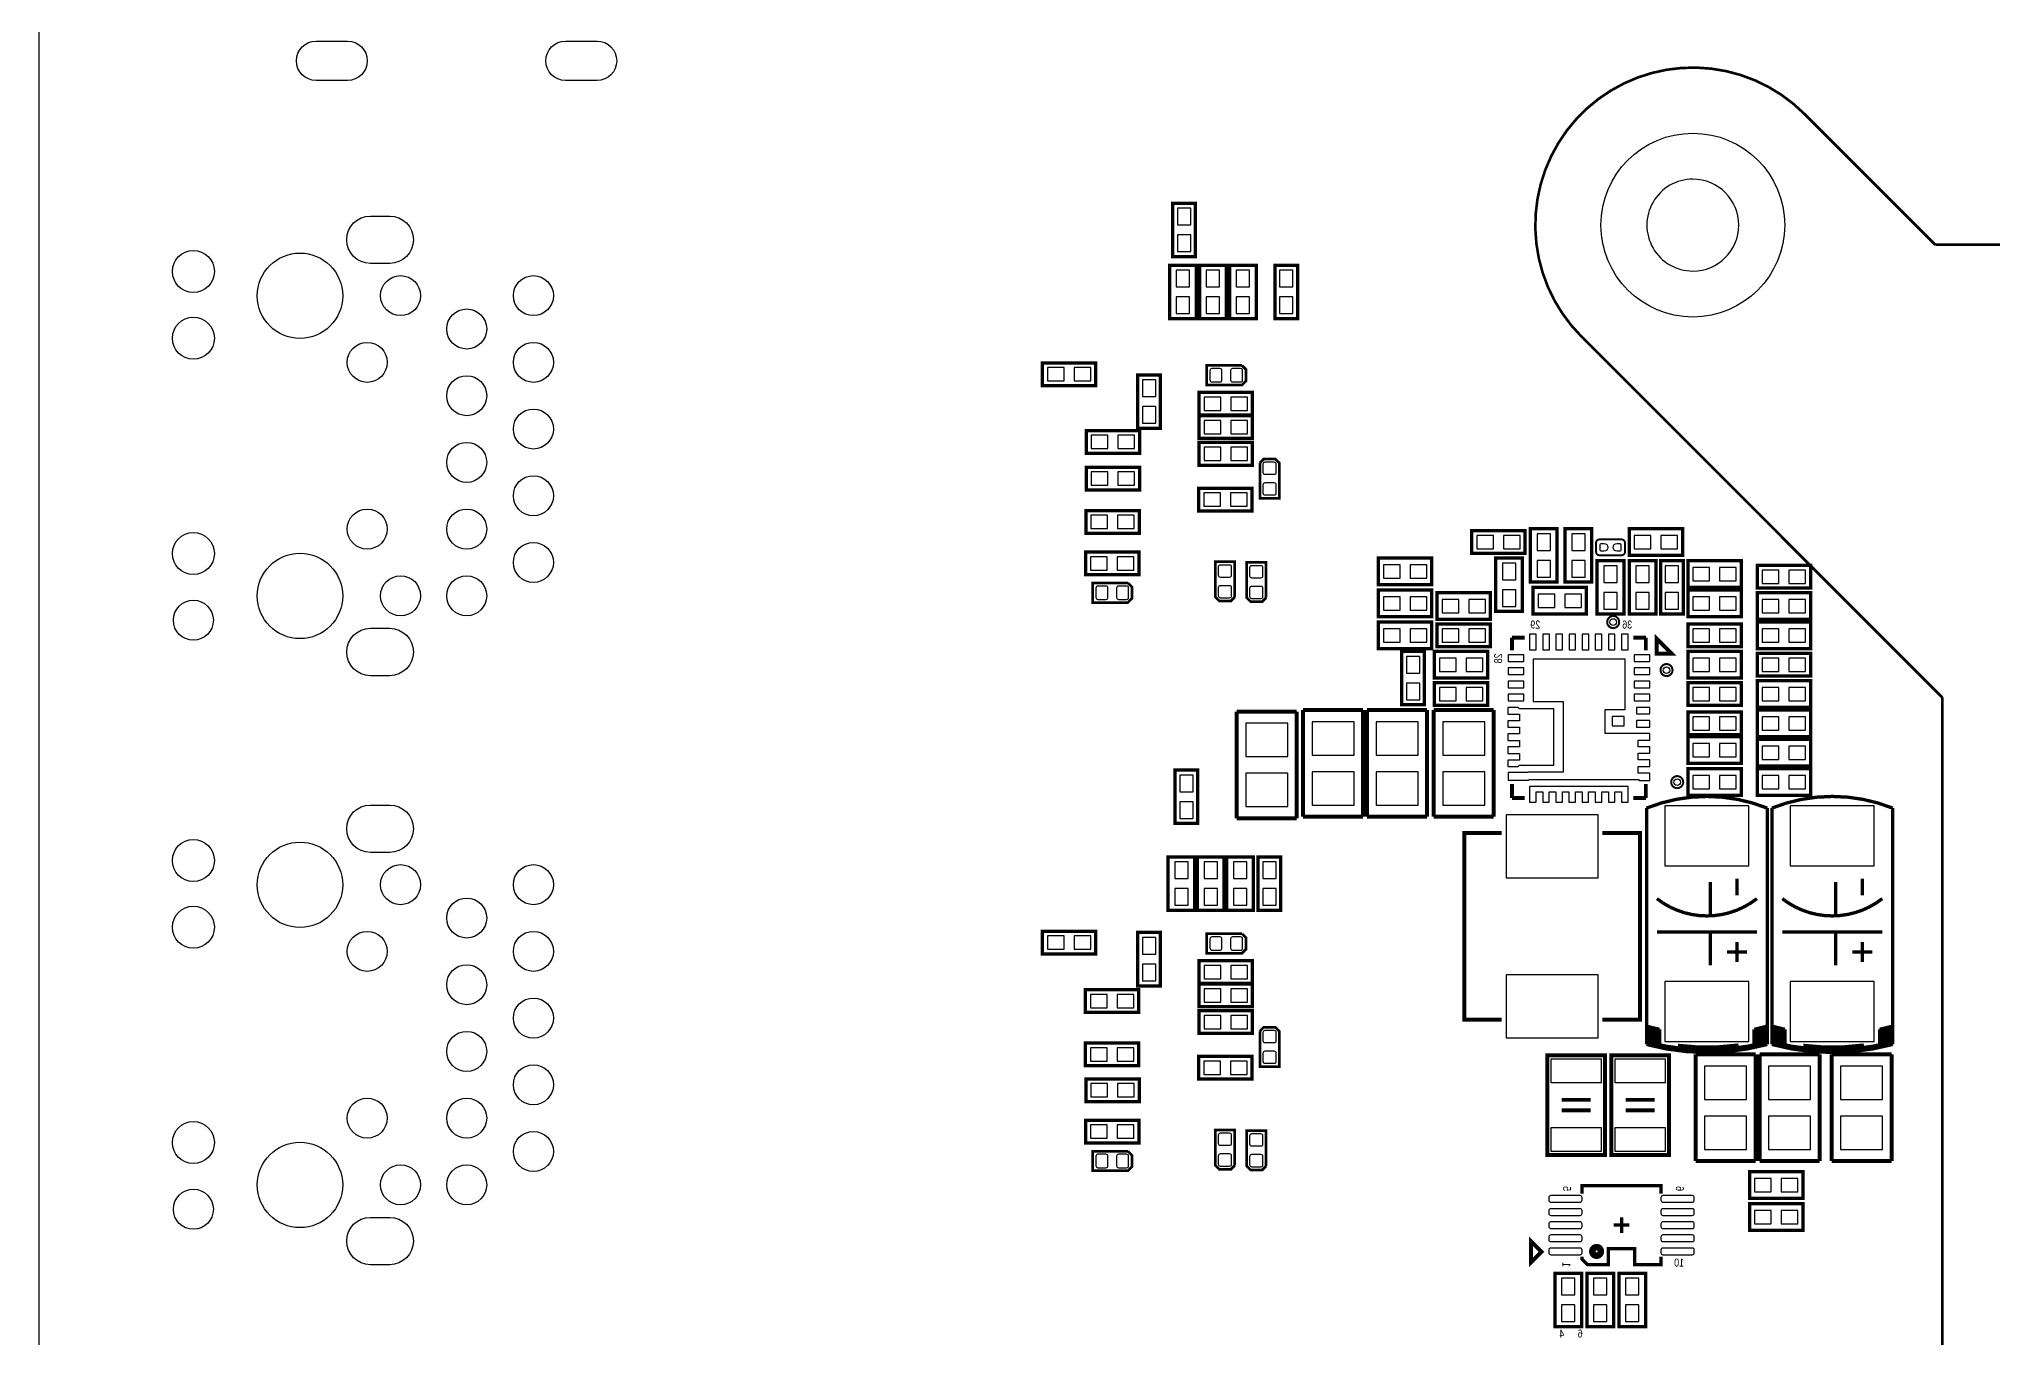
# Model space of a CAD drawing. Extents: x 6 to 176, y -11 to 159.
# Drawn here: x 5.8 to 80.2, y 76.2 to 125.6 of the extents above; entities that cross this region are included whole.
import ezdxf

# ---------------------------------------------------------------- set-up
doc = ezdxf.new("R2010")
doc.units = 0
for name, color, linetype in [('BG_OUTLINE', 5, 'CONTINUOUS'), ('PG_NEW_SLIK-BOT', 231, 'CONTINUOUS'), ('PG_SILKSCREEN_BOTTOM', 122, 'CONTINUOUS'), ('PIN_BOTTOM', 12, 'CONTINUOUS')]:
    doc.layers.add(name, color=color, linetype=linetype)

msp = doc.modelspace()

# ---------------------------------------------------------------- linework, layer by layer
at = {"layer": 'BG_OUTLINE'}
for points in [[(172.76826, 159.132524, -0.414213), (175.768254, 156.13253), (175.768254, -7.862062, -0.414223), (172.76826, -10.862056), (8.768588, -10.862056, -0.414212), (5.768594, -7.862062), (5.768594, 156.13253, -0.414226), (8.768588, 159.132524)], [(68.75526, 116.798852, 0.999936), (68.75526, 120.298718, 1.000064)]]:
    msp.add_lwpolyline(points, format="xyb", close=True, dxfattribs=at)
at = {"layer": 'PG_NEW_SLIK-BOT'}
for points, const_width in [([(49.8094, 117.348), (49.8094, 119.38), (48.9458, 119.38), (48.9458, 117.348), (49.8094, 117.348)], 0.127), ([(48.827944, 117.022372), (48.827944, 114.990372), (49.843944, 114.990372), (49.843944, 117.022372), (48.827944, 117.022372)], 0.127), ([(49.970944, 117.022372), (49.970944, 114.990372), (50.986944, 114.990372), (50.986944, 117.022372), (49.970944, 117.022372)], 0.127), ([(51.113944, 117.022372), (51.113944, 114.990372), (52.129944, 114.990372), (52.129944, 117.022372), (51.113944, 117.022372)], 0.127), ([(53.704744, 114.990372), (53.704744, 117.022372), (52.841144, 117.022372), (52.841144, 114.990372), (53.704744, 114.990372)], 0.127), ([(46.016926, 113.299494), (43.984926, 113.299494), (43.984926, 112.435894), (46.016926, 112.435894), (46.016926, 113.299494)], 0.127), ([(51.583844, 113.204752), (50.237644, 113.204752), (50.237644, 112.457992), (51.578764, 112.457992), (51.736244, 112.615472), (51.736244, 113.052606), (51.583844, 113.205006)], 0.1016), ([(47.616364, 112.846612), (47.616364, 110.814612), (48.479964, 110.814612), (48.479964, 112.846612), (47.616364, 112.846612)], 0.127), ([(51.980846, 112.175798), (49.948846, 112.175798), (49.948846, 111.312198), (51.980846, 111.312198), (51.980846, 112.175798)], 0.127), ([(51.980846, 111.286798), (49.948846, 111.286798), (49.948846, 110.423198), (51.980846, 110.423198), (51.980846, 111.286798)], 0.127), ([(45.652944, 109.859572), (47.684944, 109.859572), (47.684944, 110.723172), (45.652944, 110.723172), (45.652944, 109.859572)], 0.127), ([(51.980846, 110.270798), (49.948846, 110.270798), (49.948846, 109.407198), (51.980846, 109.407198), (51.980846, 110.270798)], 0.127), ([(52.264564, 109.491272), (52.264564, 108.145072), (53.011324, 108.145072), (53.011324, 109.486192), (52.853844, 109.643672), (52.41671, 109.643672), (52.26431, 109.491272)], 0.1016), ([(45.652944, 108.462572), (47.684944, 108.462572), (47.684944, 109.326172), (45.652944, 109.326172), (45.652944, 108.462572)], 0.127), ([(51.96967, 108.530898), (49.93767, 108.530898), (49.93767, 107.667298), (51.96967, 107.667298), (51.96967, 108.530898)], 0.127), ([(45.636942, 106.815636), (47.668942, 106.815636), (47.668942, 107.679236), (45.636942, 107.679236), (45.636942, 106.815636)], 0.127), ([(62.36843, 106.913172), (60.33643, 106.913172), (60.33643, 106.049572), (62.36843, 106.049572), (62.36843, 106.913172)], 0.127), ([(63.58763, 104.957372), (63.58763, 106.989372), (62.57163, 106.989372), (62.57163, 104.957372), (63.58763, 104.957372)], 0.127), ([(64.90843, 104.957372), (64.90843, 106.989372), (63.89243, 106.989372), (63.89243, 104.957372), (64.90843, 104.957372)], 0.127), ([(65.06972, 106.451146), (65.06972, 106.104944)], 0.0762), ([(66.042794, 106.578146), (65.19672, 106.578146)], 0.0762), ([(66.169794, 106.104944), (66.169794, 106.451146)], 0.0762), ([(68.36283, 106.989372), (66.33083, 106.989372), (66.33083, 105.973372), (68.36283, 105.973372), (68.36283, 106.989372)], 0.127), ([(45.627544, 105.236772), (47.659544, 105.236772), (47.659544, 106.100372), (45.627544, 106.100372), (45.627544, 105.236772)], 0.127), ([(51.309524, 104.385872), (51.309524, 105.732072), (50.562764, 105.732072), (50.562764, 104.390952), (50.720244, 104.233472), (51.157378, 104.233472), (51.309778, 104.385872)], 0.1016), ([(52.503324, 104.360472), (52.503324, 105.706672), (51.756564, 105.706672), (51.756564, 104.365552), (51.914044, 104.208072), (52.351178, 104.208072), (52.503578, 104.360472)], 0.1016), ([(56.78043, 104.855772), (58.81243, 104.855772), (58.81243, 105.871772), (56.78043, 105.871772), (56.78043, 104.855772)], 0.127), ([(62.26683, 103.839772), (62.26683, 105.871772), (61.25083, 105.871772), (61.25083, 103.839772), (62.26683, 103.839772)], 0.127), ([(66.12763, 103.738172), (66.12763, 105.770172), (65.11163, 105.770172), (65.11163, 103.738172), (66.12763, 103.738172)], 0.127), ([(65.19672, 105.977944), (66.042794, 105.977944)], 0.0762), ([(66.33083, 105.770172), (66.33083, 103.738172), (67.34683, 103.738172), (67.34683, 105.770172), (66.33083, 105.770172)], 0.127), ([(67.52463, 105.770172), (67.52463, 103.738172), (68.38823, 103.738172), (68.38823, 105.770172), (67.52463, 105.770172)], 0.127), ([(68.56603, 104.754172), (70.59803, 104.754172), (70.59803, 105.770172), (68.56603, 105.770172), (68.56603, 104.754172)], 0.127), ([(47.240444, 104.924352), (45.894244, 104.924352), (45.894244, 104.177592), (47.235364, 104.177592), (47.392844, 104.335072), (47.392844, 104.772206), (47.240444, 104.924606)], 0.1016), ([(73.23963, 105.592372), (71.20763, 105.592372), (71.20763, 104.728772), (73.23963, 104.728772), (73.23963, 105.592372)], 0.127), ([(56.78043, 103.636572), (58.81243, 103.636572), (58.81243, 104.652572), (56.78043, 104.652572), (56.78043, 103.636572)], 0.127), ([(61.04763, 104.550972), (59.01563, 104.550972), (59.01563, 103.534972), (61.04763, 103.534972), (61.04763, 104.550972)], 0.127), ([(62.67323, 103.738172), (64.70523, 103.738172), (64.70523, 104.754172), (62.67323, 104.754172), (62.67323, 103.738172)], 0.127), ([(70.59803, 104.652572), (68.56603, 104.652572), (68.56603, 103.636572), (70.59803, 103.636572), (70.59803, 104.652572)], 0.127), ([(73.23963, 104.550972), (71.20763, 104.550972), (71.20763, 103.534972), (73.23963, 103.534972), (73.23963, 104.550972)], 0.127), ([(56.78043, 102.417372), (58.81243, 102.417372), (58.81243, 103.433372), (56.78043, 103.433372), (56.78043, 102.417372)], 0.127), ([(73.23963, 103.433372), (71.20763, 103.433372), (71.20763, 102.417372), (73.23963, 102.417372), (73.23963, 103.433372)], 0.127), ([(59.01563, 102.493572), (61.04763, 102.493572), (61.04763, 103.357172), (59.01563, 103.357172), (59.01563, 102.493572)], 0.127), ([(70.59803, 103.357172), (68.56603, 103.357172), (68.56603, 102.493572), (70.59803, 102.493572), (70.59803, 103.357172)], 0.127), ([(58.53303, 100.283772), (58.53303, 102.315772), (57.66943, 102.315772), (57.66943, 100.283772), (58.53303, 100.283772)], 0.127), ([(60.94603, 102.315772), (58.91403, 102.315772), (58.91403, 101.299772), (60.94603, 101.299772), (60.94603, 102.315772)], 0.127), ([(70.59803, 102.315772), (68.56603, 102.315772), (68.56603, 101.299772), (70.59803, 101.299772), (70.59803, 102.315772)], 0.127), ([(71.20763, 101.375972), (73.23963, 101.375972), (73.23963, 102.239572), (71.20763, 102.239572), (71.20763, 101.375972)], 0.127), ([(71.20763, 100.182172), (73.23963, 100.182172), (73.23963, 101.198172), (71.20763, 101.198172), (71.20763, 100.182172)], 0.127), ([(58.91403, 100.258372), (60.94603, 100.258372), (60.94603, 101.121972), (58.91403, 101.121972), (58.91403, 100.258372)], 0.127), ([(68.56603, 100.258372), (70.59803, 100.258372), (70.59803, 101.121972), (68.56603, 101.121972), (68.56603, 100.258372)], 0.127), ([(53.6702, 100.0252), (51.3842, 100.0252)], 0.1524), ([(51.3842, 100.0252), (51.3842, 95.9612)], 0.1524), ([(53.6702, 95.9612), (53.6702, 100.0252)], 0.1524), ([(56.19623, 100.080572), (53.91023, 100.080572)], 0.1524), ([(53.91023, 100.080572), (53.91023, 96.016572)], 0.1524), ([(56.19623, 96.016572), (56.19623, 100.080572)], 0.1524), ([(58.63463, 100.080572), (56.34863, 100.080572)], 0.1524), ([(56.34863, 100.080572), (56.34863, 96.016572)], 0.1524), ([(58.63463, 96.016572), (58.63463, 100.080572)], 0.1524), ([(61.17463, 100.080572), (58.88863, 100.080572)], 0.1524), ([(58.88863, 100.080572), (58.88863, 96.016572)], 0.1524), ([(61.17463, 96.016572), (61.17463, 100.080572)], 0.1524), ([(68.56603, 99.140772), (70.59803, 99.140772), (70.59803, 100.004372), (68.56603, 100.004372), (68.56603, 99.140772)], 0.127), ([(73.23963, 100.080572), (71.20763, 100.080572), (71.20763, 99.064572), (73.23963, 99.064572), (73.23963, 100.080572)], 0.127), ([(70.59803, 99.064572), (68.56603, 99.064572), (68.56603, 98.048572), (70.59803, 98.048572), (70.59803, 99.064572)], 0.127), ([(73.23963, 98.962972), (71.20763, 98.962972), (71.20763, 97.946972), (73.23963, 97.946972), (73.23963, 98.962972)], 0.127), ([(49.896268, 95.763334), (49.896268, 97.795334), (49.032668, 97.795334), (49.032668, 95.763334), (49.896268, 95.763334)], 0.127), ([(68.56603, 96.829372), (70.59803, 96.829372), (70.59803, 97.845372), (68.56603, 97.845372), (68.56603, 96.829372)], 0.127), ([(73.23963, 97.845372), (71.20763, 97.845372), (71.20763, 96.829372), (73.23963, 96.829372), (73.23963, 97.845372)], 0.127), ([(51.3842, 95.9612), (53.6702, 95.9612)], 0.1524), ([(53.91023, 96.016572), (56.19623, 96.016572)], 0.1524), ([(56.34863, 96.016572), (58.63463, 96.016572)], 0.1524), ([(58.88863, 96.016572), (61.17463, 96.016572)], 0.1524), ([(66.99123, 96.14789), (66.99123, 87.547958)], 0.127), ([(71.59117, 87.547958), (71.59117, 96.14789)], 0.127), ([(71.76643, 96.14789), (71.76643, 87.547958)], 0.127), ([(76.36637, 87.547958), (76.36637, 96.14789)], 0.127), ([(61.478414, 88.296496), (60.048394, 88.296496), (60.048394, 95.396304), (61.468508, 95.396304)], 0.151892), ([(65.30848, 95.396304), (66.748406, 95.396304), (66.748406, 88.296496), (65.30848, 88.296496)], 0.151892), ([(48.768, 94.488), (48.768, 92.456), (49.784, 92.456), (49.784, 94.488), (48.768, 94.488)], 0.127), ([(49.8856, 94.488), (49.8856, 92.456), (50.9016, 92.456), (50.9016, 94.488), (49.8856, 94.488)], 0.127), ([(51.0032, 94.488), (51.0032, 92.456), (52.0192, 92.456), (52.0192, 94.488), (51.0032, 94.488)], 0.127), ([(53.0606, 92.456), (53.0606, 94.488), (52.197, 94.488), (52.197, 92.456), (53.0606, 92.456)], 0.127), ([(46.016926, 91.658694), (43.984926, 91.658694), (43.984926, 90.795094), (46.016926, 90.795094), (46.016926, 91.658694)], 0.127), ([(47.616364, 91.612212), (47.616364, 89.580212), (48.479964, 89.580212), (48.479964, 91.612212), (47.616364, 91.612212)], 0.127), ([(51.583844, 91.563952), (50.237644, 91.563952), (50.237644, 90.817192), (51.578764, 90.817192), (51.736244, 90.974672), (51.736244, 91.411806), (51.583844, 91.564206)], 0.1016), ([(51.980846, 90.534998), (49.948846, 90.534998), (49.948846, 89.671398), (51.980846, 89.671398), (51.980846, 90.534998)], 0.127), ([(45.6184, 88.5698), (47.6504, 88.5698), (47.6504, 89.4334), (45.6184, 89.4334), (45.6184, 88.5698)], 0.127), ([(51.980846, 89.645998), (49.948846, 89.645998), (49.948846, 88.782398), (51.980846, 88.782398), (51.980846, 89.645998)], 0.127), ([(51.980846, 88.629998), (49.948846, 88.629998), (49.948846, 87.766398), (51.980846, 87.766398), (51.980846, 88.629998)], 0.127), ([(52.264564, 87.850472), (52.264564, 86.504272), (53.011324, 86.504272), (53.011324, 87.845392), (52.853844, 88.002872), (52.41671, 88.002872), (52.26431, 87.850472)], 0.1016), ([(67.491102, 87.34806), (67.491102, 87.925656)], 0.127), ([(71.091298, 87.34806), (71.091298, 87.925656)], 0.127), ([(72.266302, 87.34806), (72.266302, 87.925656)], 0.127), ([(75.866498, 87.34806), (75.866498, 87.925656)], 0.127), ([(45.6184, 86.5378), (47.6504, 86.5378), (47.6504, 87.4014), (45.6184, 87.4014), (45.6184, 86.5378)], 0.127), ([(51.96967, 86.890098), (49.93767, 86.890098), (49.93767, 86.026498), (51.96967, 86.026498), (51.96967, 86.890098)], 0.127), ([(65.412874, 86.93912), (65.412874, 83.13928), (63.212726, 83.13928), (63.212726, 86.93912), (65.412874, 86.93912)], 0.150114), ([(67.851274, 86.93912), (67.851274, 83.13928), (65.651126, 83.13928), (65.651126, 86.93912), (67.851274, 86.93912)], 0.150114), ([(68.8594, 86.9696), (68.8594, 82.9056)], 0.1524), ([(71.1454, 86.9696), (68.8594, 86.9696)], 0.1524), ([(71.1454, 82.9056), (71.1454, 86.9696)], 0.1524), ([(73.5838, 86.9696), (71.2978, 86.9696)], 0.1524), ([(71.2978, 86.9696), (71.2978, 82.9056)], 0.1524), ([(73.5838, 82.9056), (73.5838, 86.9696)], 0.1524), ([(74.041, 86.9696), (74.041, 82.9056)], 0.1524), ([(76.327, 86.9696), (74.041, 86.9696)], 0.1524), ([(76.327, 82.9056), (76.327, 86.9696)], 0.1524), ([(45.636942, 85.174836), (47.668942, 85.174836), (47.668942, 86.038436), (45.636942, 86.038436), (45.636942, 85.174836)], 0.127), ([(64.86271, 85.239098), (63.76289, 85.239098)], 0.150114), ([(63.76289, 84.839302), (64.86271, 84.839302)], 0.150114), ([(67.30111, 85.239098), (66.20129, 85.239098)], 0.150114), ([(66.20129, 84.839302), (67.30111, 84.839302)], 0.150114), ([(45.627544, 83.595972), (47.659544, 83.595972), (47.659544, 84.459572), (45.627544, 84.459572), (45.627544, 83.595972)], 0.127), ([(51.309524, 82.745072), (51.309524, 84.091272), (50.562764, 84.091272), (50.562764, 82.750152), (50.720244, 82.592672), (51.157378, 82.592672), (51.309778, 82.745072)], 0.1016), ([(52.503324, 82.719672), (52.503324, 84.065872), (51.756564, 84.065872), (51.756564, 82.724752), (51.914044, 82.567272), (52.351178, 82.567272), (52.503578, 82.719672)], 0.1016), ([(47.240444, 83.283552), (45.894244, 83.283552), (45.894244, 82.536792), (47.235364, 82.536792), (47.392844, 82.694272), (47.392844, 83.131406), (47.240444, 83.283806)], 0.1016), ([(68.8594, 82.9056), (71.1454, 82.9056)], 0.1524), ([(71.2978, 82.9056), (73.5838, 82.9056)], 0.1524), ([(74.041, 82.9056), (76.327, 82.9056)], 0.1524), ([(64.539876, 81.667096), (64.539876, 81.967324), (67.540124, 81.967324), (67.540124, 81.667096)], 0.127), ([(70.9168, 81.4832), (72.9488, 81.4832), (72.9488, 82.4992), (70.9168, 82.4992), (70.9168, 81.4832)], 0.127), ([(70.9168, 80.264), (72.9488, 80.264), (72.9488, 81.28), (70.9168, 81.28), (70.9168, 80.264)], 0.127), ([(66.339974, 80.4672), (65.740026, 80.4672)], 0.127), ([(66.04, 80.167226), (66.04, 80.767174)], 0.127), ([(67.540124, 79.267304), (67.540124, 78.967076), (66.540126, 78.967076), (66.540126, 79.567278), (65.539874, 79.567278), (65.539874, 78.967076), (64.740028, 78.967076), (64.539876, 79.167228), (64.539876, 79.267304)], 0.127), ([(63.5, 78.6384), (63.5, 76.6064), (64.516, 76.6064), (64.516, 78.6384), (63.5, 78.6384)], 0.127), ([(65.7352, 76.6064), (65.7352, 78.6384), (64.7192, 78.6384), (64.7192, 76.6064), (65.7352, 76.6064)], 0.127), ([(66.9544, 76.6064), (66.9544, 78.6384), (65.9384, 78.6384), (65.9384, 76.6064), (66.9544, 76.6064)], 0.127)]:
    msp.add_lwpolyline(points, dxfattribs=dict(at, const_width=const_width))
for points, const_width in [([(65.19672, 106.578146, 0.414214), (65.06972, 106.451146)], 0.0762), ([(66.169794, 106.451146, 0.414214), (66.042794, 106.578146)], 0.0762), ([(65.06972, 106.104944, 0.414214), (65.19672, 105.977944)], 0.0762), ([(66.042794, 105.977944, 0.414214), (66.169794, 106.104944)], 0.0762), ([(65.94983, 103.433372, 1), (65.49263, 103.433372, 1), (65.94983, 103.433372)], 0.0762), ([(67.98183, 101.604572, 1), (67.52463, 101.604572, 1), (67.98183, 101.604572)], 0.0762), ([(68.38823, 97.337372, 1), (67.93103, 97.337372, 1), (68.38823, 97.337372)], 0.0762), ([(71.59117, 95.44812), (71.59117, 96.348042, 0.193411), (66.99123, 96.348042), (66.99123, 95.748094)], 0.127), ([(76.36637, 95.44812), (76.36637, 96.348042, 0.193411), (71.76643, 96.348042), (71.76643, 95.748094)], 0.127), ([(67.486276, 87.925656, -0.014889), (66.99123, 88.048084), (66.99123, 88.348058)], 0.127), ([(67.486276, 87.82558, -0.014889), (66.99123, 87.948008), (66.99123, 88.247982)], 0.127), ([(67.486276, 87.725758, -0.014887), (66.99123, 87.847932), (66.99123, 88.147906)], 0.127), ([(67.486276, 87.625682, -0.014889), (66.99123, 87.74811), (66.99123, 88.048084)], 0.127), ([(67.486276, 87.525606, -0.014889), (66.99123, 87.648034), (66.99123, 87.948008)], 0.127), ([(71.59117, 87.74811), (71.59117, 87.447882, -0.13265), (66.99123, 87.447882), (66.99123, 87.74811)], 0.127), ([(71.59117, 88.44788), (71.59117, 88.048084, -0.014889), (71.096124, 87.925656)], 0.127), ([(71.59117, 88.348058), (71.59117, 87.948008, -0.014889), (71.096124, 87.82558)], 0.127), ([(71.59117, 88.247982), (71.59117, 87.847932, -0.014887), (71.096124, 87.725758)], 0.127), ([(71.59117, 88.147906), (71.59117, 87.74811, -0.014889), (71.096124, 87.625682)], 0.127), ([(71.59117, 88.048084), (71.59117, 87.648034, -0.014889), (71.096124, 87.525606)], 0.127), ([(72.261476, 87.925656, -0.014889), (71.76643, 88.048084), (71.76643, 88.348058)], 0.127), ([(72.261476, 87.82558, -0.014889), (71.76643, 87.948008), (71.76643, 88.247982)], 0.127), ([(72.261476, 87.725758, -0.014887), (71.76643, 87.847932), (71.76643, 88.147906)], 0.127), ([(72.261476, 87.625682, -0.014889), (71.76643, 87.74811), (71.76643, 88.048084)], 0.127), ([(72.261476, 87.525606, -0.014889), (71.76643, 87.648034), (71.76643, 87.948008)], 0.127), ([(76.36637, 87.74811), (76.36637, 87.447882, -0.13265), (71.76643, 87.447882), (71.76643, 87.74811)], 0.127), ([(76.36637, 88.44788), (76.36637, 88.048084, -0.014889), (75.871324, 87.925656)], 0.127), ([(76.36637, 88.348058), (76.36637, 87.948008, -0.014889), (75.871324, 87.82558)], 0.127), ([(76.36637, 88.247982), (76.36637, 87.847932, -0.014887), (75.871324, 87.725758)], 0.127), ([(76.36637, 88.147906), (76.36637, 87.74811, -0.014889), (75.871324, 87.625682)], 0.127), ([(76.36637, 88.048084), (76.36637, 87.648034, -0.014889), (75.871324, 87.525606)], 0.127), ([(71.59117, 87.648034), (71.59117, 87.34806, -0.132652), (66.99123, 87.34806), (66.99123, 87.648034)], 0.127), ([(67.487292, 87.42934, -0.014457), (66.99123, 87.547958)], 0.127), ([(70.494398, 87.3252, -0.065678), (68.186808, 87.312246)], 0.127), ([(71.59117, 87.547958, -0.014457), (71.095108, 87.42934)], 0.127), ([(76.36637, 87.648034), (76.36637, 87.34806, -0.132652), (71.76643, 87.34806), (71.76643, 87.648034)], 0.127), ([(72.262492, 87.42934, -0.014457), (71.76643, 87.547958)], 0.127), ([(75.269598, 87.3252, -0.065678), (72.962008, 87.312246)], 0.127), ([(76.36637, 87.547958, -0.014457), (75.870308, 87.42934)], 0.127), ([(65.31356, 79.467202, 0.999991), (64.86652, 79.467202, 1.000009), (65.31356, 79.467202)], 0.127), ([(65.190116, 79.467202, 0.99998), (64.989964, 79.467202, 1.00002), (65.190116, 79.467202)], 0.127)]:
    msp.add_lwpolyline(points, format="xyb", dxfattribs=dict(at, const_width=const_width))
at = {"layer": 'PG_SILKSCREEN_BOTTOM'}
for points, const_width in [([(78.255368, 100.562918), (64.512444, 114.305842, -1.000011), (72.997314, 122.790712), (77.990446, 117.79885)], 0.100076), ([(71.1962, 92.901008, -0.345197), (67.3862, 92.901008)], 0.127), ([(75.9714, 92.901008, -0.345197), (72.1614, 92.901008)], 0.127)]:
    msp.add_lwpolyline(points, format="xyb", dxfattribs=dict(at, const_width=const_width))
for points, const_width in [([(77.990446, 117.79885), (134.519416, 117.79885)], 0.100076), ([(62.354968, 102.834186), (61.866018, 102.834186)], 0.150114), ([(61.866018, 102.834186), (61.866018, 102.362254)], 0.150114), ([(66.96583, 102.834186), (66.483992, 102.834186)], 0.150114), ([(66.96583, 102.834186), (66.96583, 102.362254)], 0.150114), ([(67.383152, 102.231698), (67.382898, 102.797102), (67.948556, 102.231698), (67.383152, 102.231698)], 0.150114), ([(78.255368, 61.533786), (78.255368, 100.562918)], 0.100076), ([(61.866018, 97.271332), (61.866018, 96.734376)], 0.150114), ([(62.354968, 96.734376), (61.866018, 96.734376)], 0.150114), ([(66.96583, 96.734376), (66.483992, 96.734376)], 0.150114), ([(66.96583, 97.271332), (66.96583, 96.734376)], 0.150114), ([(69.4182, 92.266008), (69.4182, 93.536008)], 0.127), ([(70.4342, 93.028008), (70.4342, 93.663008)], 0.127), ([(74.1934, 92.266008), (74.1934, 93.536008)], 0.127), ([(75.2094, 93.028008), (75.2094, 93.663008)], 0.127), ([(71.1962, 91.631008), (67.3862, 91.631008)], 0.127), ([(69.4182, 90.361008), (69.4182, 91.631008)], 0.127), ([(75.9714, 91.631008), (72.1614, 91.631008)], 0.127), ([(74.1934, 90.361008), (74.1934, 91.631008)], 0.127), ([(70.8152, 90.869008), (70.0532, 90.869008)], 0.127), ([(70.4342, 90.488008), (70.4342, 91.250008)], 0.127), ([(75.5904, 90.869008), (74.8284, 90.869008)], 0.127), ([(75.2094, 90.488008), (75.2094, 91.250008)], 0.127), ([(62.988698, 79.4512), (62.589156, 79.05115), (62.588902, 79.850996), (62.988698, 79.4512)], 0.150114)]:
    msp.add_lwpolyline(points, dxfattribs=dict(at, const_width=const_width))
at = {"layer": 'PIN_BOTTOM'}
for points in [[(17.518634, 124.057664), (16.318738, 124.057664, -1), (16.318738, 125.557788), (17.518634, 125.557788, -1)], [(27.018742, 124.057664), (25.818846, 124.057664, -1), (25.818846, 125.557788), (27.018742, 125.557788, -1)], [(19.124422, 117.091206), (18.387822, 117.091206, -1), (18.387822, 118.894606), (19.124422, 118.894606, -1)], [(50.364644, 112.653572, 0.414214), (50.440844, 112.577372), (50.745644, 112.577372, 0.414214), (50.821844, 112.653572), (50.821844, 113.009172, 0.414214), (50.745644, 113.085372), (50.440844, 113.085372, 0.414214), (50.364644, 113.009172)], [(51.152044, 112.653572, 0.414214), (51.228244, 112.577372), (51.533044, 112.577372, 0.414214), (51.609244, 112.653572), (51.609244, 113.009172, 0.414214), (51.533044, 113.085372), (51.228244, 113.085372, 0.414214), (51.152044, 113.009172)], [(52.815744, 109.059472, 0.414214), (52.891944, 109.135672), (52.891944, 109.440472, 0.414214), (52.815744, 109.516672), (52.460144, 109.516672, 0.414214), (52.383944, 109.440472), (52.383944, 109.135672, 0.414214), (52.460144, 109.059472)], [(52.815744, 108.272072, 0.414214), (52.891944, 108.348272), (52.891944, 108.653072, 0.414214), (52.815744, 108.729272), (52.460144, 108.729272, 0.414214), (52.383944, 108.653072), (52.383944, 108.348272, 0.414214), (52.460144, 108.272072)], [(65.36944, 106.127804), (65.26784, 106.127804, -0.375524), (65.225422, 106.176318), (65.225422, 106.392218, -0.365699), (65.26784, 106.428032), (65.36944, 106.428032, -0.999521)], [(65.86982, 106.428032), (65.97142, 106.428032, -0.375524), (66.013838, 106.379518), (66.013838, 106.163618, -0.365699), (65.97142, 106.127804), (65.86982, 106.127804, -0.999521)], [(50.758344, 105.605072, 0.414214), (50.682144, 105.528872), (50.682144, 105.224072, 0.414214), (50.758344, 105.147872), (51.113944, 105.147872, 0.414214), (51.190144, 105.224072), (51.190144, 105.528872, 0.414214), (51.113944, 105.605072)], [(51.952144, 105.579672, 0.414214), (51.875944, 105.503472), (51.875944, 105.198672, 0.414214), (51.952144, 105.122472), (52.307744, 105.122472, 0.414214), (52.383944, 105.198672), (52.383944, 105.503472, 0.414214), (52.307744, 105.579672)], [(46.021244, 104.373172, 0.414214), (46.097444, 104.296972), (46.402244, 104.296972, 0.414214), (46.478444, 104.373172), (46.478444, 104.728772, 0.414214), (46.402244, 104.804972), (46.097444, 104.804972, 0.414214), (46.021244, 104.728772)], [(46.808644, 104.373172, 0.414214), (46.884844, 104.296972), (47.189644, 104.296972, 0.414214), (47.265844, 104.373172), (47.265844, 104.728772, 0.414214), (47.189644, 104.804972), (46.884844, 104.804972, 0.414214), (46.808644, 104.728772)], [(50.758344, 104.817672, 0.414214), (50.682144, 104.741472), (50.682144, 104.436672, 0.414214), (50.758344, 104.360472), (51.113944, 104.360472, 0.414214), (51.190144, 104.436672), (51.190144, 104.741472, 0.414214), (51.113944, 104.817672)], [(51.952144, 104.792272, 0.414214), (51.875944, 104.716072), (51.875944, 104.411272, 0.414214), (51.952144, 104.335072), (52.307744, 104.335072, 0.414214), (52.383944, 104.411272), (52.383944, 104.716072, 0.414214), (52.307744, 104.792272)], [(19.124422, 101.391212), (18.387822, 101.391212, -1), (18.387822, 103.194612), (19.124422, 103.194612, -1)], [(19.124422, 94.660974), (18.387822, 94.660974, -1), (18.387822, 96.464374), (19.124422, 96.464374, -1)], [(50.364644, 91.012772, 0.414214), (50.440844, 90.936572), (50.745644, 90.936572, 0.414214), (50.821844, 91.012772), (50.821844, 91.368372, 0.414214), (50.745644, 91.444572), (50.440844, 91.444572, 0.414214), (50.364644, 91.368372)], [(51.152044, 91.012772, 0.414214), (51.228244, 90.936572), (51.533044, 90.936572, 0.414214), (51.609244, 91.012772), (51.609244, 91.368372, 0.414214), (51.533044, 91.444572), (51.228244, 91.444572, 0.414214), (51.152044, 91.368372)], [(52.815744, 87.418672, 0.414214), (52.891944, 87.494872), (52.891944, 87.799672, 0.414214), (52.815744, 87.875872), (52.460144, 87.875872, 0.414214), (52.383944, 87.799672), (52.383944, 87.494872, 0.414214), (52.460144, 87.418672)], [(52.815744, 86.631272, 0.414214), (52.891944, 86.707472), (52.891944, 87.012272, 0.414214), (52.815744, 87.088472), (52.460144, 87.088472, 0.414214), (52.383944, 87.012272), (52.383944, 86.707472, 0.414214), (52.460144, 86.631272)], [(50.758344, 83.964272, 0.414214), (50.682144, 83.888072), (50.682144, 83.583272, 0.414214), (50.758344, 83.507072), (51.113944, 83.507072, 0.414214), (51.190144, 83.583272), (51.190144, 83.888072, 0.414214), (51.113944, 83.964272)], [(51.952144, 83.938872, 0.414214), (51.875944, 83.862672), (51.875944, 83.557872, 0.414214), (51.952144, 83.481672), (52.307744, 83.481672, 0.414214), (52.383944, 83.557872), (52.383944, 83.862672, 0.414214), (52.307744, 83.938872)], [(46.021244, 82.732372, 0.414214), (46.097444, 82.656172), (46.402244, 82.656172, 0.414214), (46.478444, 82.732372), (46.478444, 83.087972, 0.414214), (46.402244, 83.164172), (46.097444, 83.164172, 0.414214), (46.021244, 83.087972)], [(46.808644, 82.732372, 0.414214), (46.884844, 82.656172), (47.189644, 82.656172, 0.414214), (47.265844, 82.732372), (47.265844, 83.087972, 0.414214), (47.189644, 83.164172), (46.884844, 83.164172, 0.414214), (46.808644, 83.087972)], [(50.758344, 83.176872, 0.414214), (50.682144, 83.100672), (50.682144, 82.795872, 0.414214), (50.758344, 82.719672), (51.113944, 82.719672, 0.414214), (51.190144, 82.795872), (51.190144, 83.100672, 0.414214), (51.113944, 83.176872)], [(51.952144, 83.151472, 0.414214), (51.875944, 83.075272), (51.875944, 82.770472, 0.414214), (51.952144, 82.694272), (52.307744, 82.694272, 0.414214), (52.383944, 82.770472), (52.383944, 83.075272, 0.414214), (52.307744, 83.151472)], [(63.346076, 81.340198), (64.463676, 81.340198, 0.414214), (64.539876, 81.416398), (64.539876, 81.517998, 0.414214), (64.463676, 81.594198), (63.346076, 81.594198, 0.414214), (63.269876, 81.517998), (63.269876, 81.416398, 0.414214)], [(67.616324, 81.340198), (68.733924, 81.340198, 0.414214), (68.810124, 81.416398), (68.810124, 81.517998, 0.414214), (68.733924, 81.594198), (67.616324, 81.594198, 0.414214), (67.540124, 81.517998), (67.540124, 81.416398, 0.414214)], [(19.124422, 78.96098), (18.387822, 78.96098, -1), (18.387822, 80.76438), (19.124422, 80.76438, -1)], [(63.346076, 80.840326), (64.463676, 80.840326, 0.414214), (64.539876, 80.916526), (64.539876, 81.018126, 0.414214), (64.463676, 81.094326), (63.346076, 81.094326, 0.414214), (63.269876, 81.018126), (63.269876, 80.916526, 0.414214)], [(63.346076, 80.3402), (64.463676, 80.3402, 0.414214), (64.539876, 80.4164), (64.539876, 80.518, 0.414214), (64.463676, 80.5942), (63.346076, 80.5942, 0.414214), (63.269876, 80.518), (63.269876, 80.4164, 0.414214)], [(67.616324, 80.840326), (68.733924, 80.840326, 0.414214), (68.810124, 80.916526), (68.810124, 81.018126, 0.414214), (68.733924, 81.094326), (67.616324, 81.094326, 0.414214), (67.540124, 81.018126), (67.540124, 80.916526, 0.414214)], [(67.616324, 80.3402), (68.733924, 80.3402, 0.414214), (68.810124, 80.4164), (68.810124, 80.518, 0.414214), (68.733924, 80.5942), (67.616324, 80.5942, 0.414214), (67.540124, 80.518), (67.540124, 80.4164, 0.414214)], [(63.346076, 79.840074), (64.463676, 79.840074, 0.414214), (64.539876, 79.916274), (64.539876, 80.017874, 0.414214), (64.463676, 80.094074), (63.346076, 80.094074, 0.414214), (63.269876, 80.017874), (63.269876, 79.916274, 0.414214)], [(67.616324, 79.840074), (68.733924, 79.840074, 0.414214), (68.810124, 79.916274), (68.810124, 80.017874, 0.414214), (68.733924, 80.094074), (67.616324, 80.094074, 0.414214), (67.540124, 80.017874), (67.540124, 79.916274, 0.414214)], [(63.346076, 79.340202), (64.463676, 79.340202, 0.414214), (64.539876, 79.416402), (64.539876, 79.518002, 0.414214), (64.463676, 79.594202), (63.346076, 79.594202, 0.414214), (63.269876, 79.518002), (63.269876, 79.416402, 0.414214)], [(67.616324, 79.340202), (68.733924, 79.340202, 0.414214), (68.810124, 79.416402), (68.810124, 79.518002, 0.414214), (68.733924, 79.594202), (67.616324, 79.594202, 0.414214), (67.540124, 79.518002), (67.540124, 79.416402, 0.414214)]]:
    msp.add_lwpolyline(points, format="xyb", close=True, dxfattribs=at)
for points in [[(49.1236, 119.1895), (49.1236, 118.5545), (49.6316, 118.5545), (49.6316, 119.1895)], [(49.1236, 118.1735), (49.1236, 117.5385), (49.6316, 117.5385), (49.6316, 118.1735)], [(49.589944, 116.831872), (49.081944, 116.831872), (49.081944, 116.196872), (49.589944, 116.196872)], [(50.732944, 116.831872), (50.224944, 116.831872), (50.224944, 116.196872), (50.732944, 116.196872)], [(51.875944, 116.831872), (51.367944, 116.831872), (51.367944, 116.196872), (51.875944, 116.196872)], [(53.018944, 116.831872), (53.018944, 116.196872), (53.526944, 116.196872), (53.526944, 116.831872)], [(49.589944, 115.815872), (49.081944, 115.815872), (49.081944, 115.180872), (49.589944, 115.180872)], [(50.732944, 115.815872), (50.224944, 115.815872), (50.224944, 115.180872), (50.732944, 115.180872)], [(51.875944, 115.815872), (51.367944, 115.815872), (51.367944, 115.180872), (51.875944, 115.180872)], [(53.018944, 115.815872), (53.018944, 115.180872), (53.526944, 115.180872), (53.526944, 115.815872)], [(44.175426, 112.613694), (44.810426, 112.613694), (44.810426, 113.121694), (44.175426, 113.121694)], [(45.191426, 112.613694), (45.826426, 112.613694), (45.826426, 113.121694), (45.191426, 113.121694)], [(48.302164, 112.021112), (48.302164, 112.656112), (47.794164, 112.656112), (47.794164, 112.021112)], [(48.302164, 111.005112), (48.302164, 111.640112), (47.794164, 111.640112), (47.794164, 111.005112)], [(50.139346, 111.489998), (50.774346, 111.489998), (50.774346, 111.997998), (50.139346, 111.997998)], [(51.155346, 111.489998), (51.790346, 111.489998), (51.790346, 111.997998), (51.155346, 111.997998)], [(50.139346, 110.600998), (50.774346, 110.600998), (50.774346, 111.108998), (50.139346, 111.108998)], [(51.155346, 110.600998), (51.790346, 110.600998), (51.790346, 111.108998), (51.155346, 111.108998)], [(46.478444, 110.545372), (45.843444, 110.545372), (45.843444, 110.037372), (46.478444, 110.037372)], [(47.494444, 110.545372), (46.859444, 110.545372), (46.859444, 110.037372), (47.494444, 110.037372)], [(50.139346, 109.584998), (50.774346, 109.584998), (50.774346, 110.092998), (50.139346, 110.092998)], [(51.155346, 109.584998), (51.790346, 109.584998), (51.790346, 110.092998), (51.155346, 110.092998)], [(46.478444, 109.148372), (45.843444, 109.148372), (45.843444, 108.640372), (46.478444, 108.640372)], [(47.494444, 109.148372), (46.859444, 109.148372), (46.859444, 108.640372), (47.494444, 108.640372)], [(50.12817, 107.845098), (50.76317, 107.845098), (50.76317, 108.353098), (50.12817, 108.353098)], [(51.14417, 107.845098), (51.77917, 107.845098), (51.77917, 108.353098), (51.14417, 108.353098)], [(46.462442, 107.501436), (45.827442, 107.501436), (45.827442, 106.993436), (46.462442, 106.993436)], [(47.478442, 107.501436), (46.843442, 107.501436), (46.843442, 106.993436), (47.478442, 106.993436)], [(60.52693, 106.227372), (61.16193, 106.227372), (61.16193, 106.735372), (60.52693, 106.735372)], [(61.54293, 106.227372), (62.17793, 106.227372), (62.17793, 106.735372), (61.54293, 106.735372)], [(62.82563, 106.163872), (63.33363, 106.163872), (63.33363, 106.798872), (62.82563, 106.798872)], [(64.14643, 106.163872), (64.65443, 106.163872), (64.65443, 106.798872), (64.14643, 106.798872)], [(67.15633, 106.227372), (67.15633, 106.735372), (66.52133, 106.735372), (66.52133, 106.227372)], [(68.17233, 106.227372), (68.17233, 106.735372), (67.53733, 106.735372), (67.53733, 106.227372)], [(46.453044, 105.922572), (45.818044, 105.922572), (45.818044, 105.414572), (46.453044, 105.414572)], [(47.469044, 105.922572), (46.834044, 105.922572), (46.834044, 105.414572), (47.469044, 105.414572)], [(61.50483, 105.046272), (62.01283, 105.046272), (62.01283, 105.681272), (61.50483, 105.681272)], [(62.82563, 105.147872), (63.33363, 105.147872), (63.33363, 105.782872), (62.82563, 105.782872)], [(64.14643, 105.147872), (64.65443, 105.147872), (64.65443, 105.782872), (64.14643, 105.782872)], [(56.97093, 105.617772), (56.97093, 105.109772), (57.60593, 105.109772), (57.60593, 105.617772)], [(57.98693, 105.617772), (57.98693, 105.109772), (58.62193, 105.109772), (58.62193, 105.617772)], [(65.36563, 104.944672), (65.87363, 104.944672), (65.87363, 105.579672), (65.36563, 105.579672)], [(67.09283, 105.579672), (66.58483, 105.579672), (66.58483, 104.944672), (67.09283, 104.944672)], [(68.21043, 104.944672), (68.21043, 105.579672), (67.70243, 105.579672), (67.70243, 104.944672)], [(68.75653, 105.516172), (68.75653, 105.008172), (69.39153, 105.008172), (69.39153, 105.516172)], [(69.77253, 105.516172), (69.77253, 105.008172), (70.40753, 105.008172), (70.40753, 105.516172)], [(71.39813, 104.906572), (72.03313, 104.906572), (72.03313, 105.414572), (71.39813, 105.414572)], [(72.41413, 104.906572), (73.04913, 104.906572), (73.04913, 105.414572), (72.41413, 105.414572)], [(56.97093, 104.398572), (56.97093, 103.890572), (57.60593, 103.890572), (57.60593, 104.398572)], [(57.98693, 104.398572), (57.98693, 103.890572), (58.62193, 103.890572), (58.62193, 104.398572)], [(59.84113, 103.788972), (59.84113, 104.296972), (59.20613, 104.296972), (59.20613, 103.788972)], [(60.85713, 103.788972), (60.85713, 104.296972), (60.22213, 104.296972), (60.22213, 103.788972)], [(61.50483, 104.030272), (62.01283, 104.030272), (62.01283, 104.665272), (61.50483, 104.665272)], [(62.86373, 104.500172), (62.86373, 103.992172), (63.49873, 103.992172), (63.49873, 104.500172)], [(63.87973, 104.500172), (63.87973, 103.992172), (64.51473, 103.992172), (64.51473, 104.500172)], [(65.36563, 103.928672), (65.87363, 103.928672), (65.87363, 104.563672), (65.36563, 104.563672)], [(67.09283, 104.563672), (66.58483, 104.563672), (66.58483, 103.928672), (67.09283, 103.928672)], [(68.21043, 103.928672), (68.21043, 104.563672), (67.70243, 104.563672), (67.70243, 103.928672)], [(69.39153, 103.890572), (69.39153, 104.398572), (68.75653, 104.398572), (68.75653, 103.890572)], [(70.40753, 103.890572), (70.40753, 104.398572), (69.77253, 104.398572), (69.77253, 103.890572)], [(72.03313, 103.788972), (72.03313, 104.296972), (71.39813, 104.296972), (71.39813, 103.788972)], [(73.04913, 103.788972), (73.04913, 104.296972), (72.41413, 104.296972), (72.41413, 103.788972)], [(56.97093, 103.179372), (56.97093, 102.671372), (57.60593, 102.671372), (57.60593, 103.179372)], [(57.98693, 103.179372), (57.98693, 102.671372), (58.62193, 102.671372), (58.62193, 103.179372)], [(59.84113, 103.179372), (59.20613, 103.179372), (59.20613, 102.671372), (59.84113, 102.671372)], [(60.85713, 103.179372), (60.22213, 103.179372), (60.22213, 102.671372), (60.85713, 102.671372)], [(62.790832, 102.97414), (62.540896, 102.97414), (62.540896, 102.374192), (62.790832, 102.374192)], [(63.290958, 102.97414), (63.041022, 102.97414), (63.041022, 102.374192), (63.290958, 102.374192)], [(63.79083, 102.97414), (63.540894, 102.97414), (63.540894, 102.374192), (63.79083, 102.374192)], [(64.290956, 102.97414), (64.04102, 102.97414), (64.04102, 102.374192), (64.290956, 102.374192)], [(64.790828, 102.97414), (64.540892, 102.97414), (64.540892, 102.374192), (64.790828, 102.374192)], [(65.290954, 102.97414), (65.041018, 102.97414), (65.041018, 102.374192), (65.290954, 102.374192)], [(65.790826, 102.97414), (65.54089, 102.97414), (65.54089, 102.374192), (65.790826, 102.374192)], [(66.290952, 102.97414), (66.041016, 102.97414), (66.041016, 102.374192), (66.290952, 102.374192)], [(68.75653, 102.671372), (69.39153, 102.671372), (69.39153, 103.179372), (68.75653, 103.179372)], [(69.77253, 102.671372), (70.40753, 102.671372), (70.40753, 103.179372), (69.77253, 103.179372)], [(72.03313, 102.671372), (72.03313, 103.179372), (71.39813, 103.179372), (71.39813, 102.671372)], [(73.04913, 102.671372), (73.04913, 103.179372), (72.41413, 103.179372), (72.41413, 102.671372)], [(57.84723, 102.125272), (57.84723, 101.490272), (58.35523, 101.490272), (58.35523, 102.125272)], [(59.73953, 101.553772), (59.73953, 102.061772), (59.10453, 102.061772), (59.10453, 101.553772)], [(60.75553, 101.553772), (60.75553, 102.061772), (60.12053, 102.061772), (60.12053, 101.553772)], [(62.315852, 101.934264), (62.315852, 102.1842), (61.715904, 102.1842), (61.715904, 101.934264)], [(62.67196, 102.004876), (62.67196, 100.404676), (63.822072, 100.404676), (63.822072, 97.719896), (62.492128, 97.719896), (62.472062, 97.69983), (61.722, 97.69983), (61.722, 97.409762), (62.502034, 97.409762), (62.526926, 97.434654), (66.682112, 97.434654), (66.71691, 97.399856), (67.112134, 97.399856), (67.12204, 97.409762), (67.12204, 97.684844), (66.671952, 97.684844), (66.671952, 97.93478), (67.12204, 97.93478), (67.12204, 98.184716), (66.671952, 98.184716), (66.671952, 98.434652), (67.12204, 98.434652), (67.12204, 98.684842), (66.671952, 98.684842), (66.671952, 98.934778), (67.12204, 98.934778), (67.12204, 99.184714), (65.422018, 99.184714), (65.422018, 100.099876), (66.17208, 100.099876), (66.17208, 100.834698), (66.17208, 101.294692), (66.17208, 102.024688), (62.67196, 102.024688)], [(67.115944, 101.934264), (67.115944, 102.1842), (66.515996, 102.1842), (66.515996, 101.934264)], [(69.39153, 101.553772), (69.39153, 102.061772), (68.75653, 102.061772), (68.75653, 101.553772)], [(70.40753, 101.553772), (70.40753, 102.061772), (69.77253, 102.061772), (69.77253, 101.553772)], [(72.03313, 102.061772), (71.39813, 102.061772), (71.39813, 101.553772), (72.03313, 101.553772)], [(73.04913, 102.061772), (72.41413, 102.061772), (72.41413, 101.553772), (73.04913, 101.553772)], [(62.315852, 101.434392), (62.315852, 101.684328), (61.715904, 101.684328), (61.715904, 101.434392)], [(67.115944, 101.434392), (67.115944, 101.684328), (66.515996, 101.684328), (66.515996, 101.434392)], [(57.84723, 101.109272), (57.84723, 100.474272), (58.35523, 100.474272), (58.35523, 101.109272)], [(59.73953, 100.944172), (59.10453, 100.944172), (59.10453, 100.436172), (59.73953, 100.436172)], [(60.75553, 100.944172), (60.12053, 100.944172), (60.12053, 100.436172), (60.75553, 100.436172)], [(62.315852, 100.934266), (62.315852, 101.184202), (61.715904, 101.184202), (61.715904, 100.934266)], [(62.315852, 100.434394), (62.315852, 100.68433), (61.715904, 100.68433), (61.715904, 100.434394)], [(67.115944, 100.934266), (67.115944, 101.184202), (66.515996, 101.184202), (66.515996, 100.934266)], [(67.115944, 100.434394), (67.115944, 100.68433), (66.515996, 100.68433), (66.515996, 100.434394)], [(69.39153, 100.944172), (68.75653, 100.944172), (68.75653, 100.436172), (69.39153, 100.436172)], [(70.40753, 100.944172), (69.77253, 100.944172), (69.77253, 100.436172), (70.40753, 100.436172)], [(71.39813, 100.944172), (71.39813, 100.436172), (72.03313, 100.436172), (72.03313, 100.944172)], [(72.41413, 100.944172), (72.41413, 100.436172), (73.04913, 100.436172), (73.04913, 100.944172)], [(63.457836, 100.127308), (62.157864, 100.127308), (62.107826, 100.177346), (61.707776, 100.177346), (61.707776, 100.127308), (61.707776, 99.92741), (62.157864, 99.92741), (62.157864, 99.677474), (61.707776, 99.677474), (61.707776, 99.427284), (62.157864, 99.427284), (62.157864, 99.177348), (61.707776, 99.177348), (61.707776, 98.927412), (62.157864, 98.927412), (62.157864, 98.677476), (61.707776, 98.677476), (61.707776, 98.427286), (62.157864, 98.427286), (62.157864, 98.17735), (61.707776, 98.17735), (61.707776, 97.977452), (61.707776, 97.927414), (62.107826, 97.927414), (62.157864, 97.977452), (63.457836, 97.977452)], [(66.143378, 99.481132), (66.143378, 99.83724), (65.686432, 99.83724), (65.686432, 99.481132)], [(67.12077, 99.934268), (67.12077, 100.184204), (66.61277, 100.184204), (66.61277, 99.934268)], [(69.39153, 99.826572), (68.75653, 99.826572), (68.75653, 99.318572), (69.39153, 99.318572)], [(70.40753, 99.826572), (69.77253, 99.826572), (69.77253, 99.318572), (70.40753, 99.318572)], [(72.03313, 99.318572), (72.03313, 99.826572), (71.39813, 99.826572), (71.39813, 99.318572)], [(73.04913, 99.318572), (73.04913, 99.826572), (72.41413, 99.826572), (72.41413, 99.318572)], [(53.3273, 98.3107), (53.3273, 99.5807), (51.7271, 99.5807), (51.7271, 98.3107)], [(55.85333, 98.366072), (55.85333, 99.636072), (54.25313, 99.636072), (54.25313, 98.366072)], [(58.29173, 98.366072), (58.29173, 99.636072), (56.69153, 99.636072), (56.69153, 98.366072)], [(60.83173, 98.366072), (60.83173, 99.636072), (59.23153, 99.636072), (59.23153, 98.366072)], [(67.12077, 99.434396), (67.12077, 99.684332), (66.61277, 99.684332), (66.61277, 99.434396)], [(69.39153, 98.302572), (69.39153, 98.810572), (68.75653, 98.810572), (68.75653, 98.302572)], [(70.40753, 98.302572), (70.40753, 98.810572), (69.77253, 98.810572), (69.77253, 98.302572)], [(72.03313, 98.200972), (72.03313, 98.708972), (71.39813, 98.708972), (71.39813, 98.200972)], [(73.04913, 98.200972), (73.04913, 98.708972), (72.41413, 98.708972), (72.41413, 98.200972)], [(49.210468, 97.604834), (49.210468, 96.969834), (49.718468, 96.969834), (49.718468, 97.604834)], [(53.3273, 96.4057), (53.3273, 97.6757), (51.7271, 97.6757), (51.7271, 96.4057)], [(55.85333, 96.461072), (55.85333, 97.731072), (54.25313, 97.731072), (54.25313, 96.461072)], [(58.29173, 96.461072), (58.29173, 97.731072), (56.69153, 97.731072), (56.69153, 96.461072)], [(60.83173, 96.461072), (60.83173, 97.731072), (59.23153, 97.731072), (59.23153, 96.461072)], [(68.75653, 97.591372), (68.75653, 97.083372), (69.39153, 97.083372), (69.39153, 97.591372)], [(69.77253, 97.591372), (69.77253, 97.083372), (70.40753, 97.083372), (70.40753, 97.591372)], [(72.03313, 97.083372), (72.03313, 97.591372), (71.39813, 97.591372), (71.39813, 97.083372)], [(73.04913, 97.083372), (73.04913, 97.591372), (72.41413, 97.591372), (72.41413, 97.083372)], [(66.287904, 97.173288), (62.537848, 97.173288), (62.537848, 96.97339), (62.537848, 96.57334), (62.787784, 96.57334), (62.787784, 96.97339), (63.037974, 96.97339), (63.037974, 96.57334), (63.28791, 96.57334), (63.28791, 96.97339), (63.537846, 96.97339), (63.537846, 96.57334), (63.787782, 96.57334), (63.787782, 96.97339), (64.037972, 96.97339), (64.037972, 96.57334), (64.287908, 96.57334), (64.287908, 96.97339), (64.537844, 96.97339), (64.537844, 96.57334), (64.78778, 96.57334), (64.78778, 96.97339), (65.03797, 96.97339), (65.03797, 96.57334), (65.287906, 96.57334), (65.287906, 96.97339), (65.537842, 96.97339), (65.537842, 96.57334), (65.787778, 96.57334), (65.787778, 96.97339), (66.037968, 96.97339), (66.037968, 96.57334), (66.287904, 96.57334)], [(49.210468, 96.588834), (49.210468, 95.953834), (49.718468, 95.953834), (49.718468, 96.588834)], [(65.14846, 96.096455), (61.64834, 96.096455), (61.64834, 93.696409), (65.14846, 93.696409)], [(67.691, 94.147894), (70.8914, 94.147894), (70.8914, 96.433894), (67.691, 96.433894)], [(72.4662, 94.147894), (75.6666, 94.147894), (75.6666, 96.433894), (72.4662, 96.433894)], [(49.53, 94.2975), (49.022, 94.2975), (49.022, 93.6625), (49.53, 93.6625)], [(50.6476, 94.2975), (50.1396, 94.2975), (50.1396, 93.6625), (50.6476, 93.6625)], [(51.7652, 94.2975), (51.2572, 94.2975), (51.2572, 93.6625), (51.7652, 93.6625)], [(52.3748, 94.2975), (52.3748, 93.6625), (52.8828, 93.6625), (52.8828, 94.2975)], [(49.53, 93.2815), (49.022, 93.2815), (49.022, 92.6465), (49.53, 92.6465)], [(50.6476, 93.2815), (50.1396, 93.2815), (50.1396, 92.6465), (50.6476, 92.6465)], [(51.7652, 93.2815), (51.2572, 93.2815), (51.2572, 92.6465), (51.7652, 92.6465)], [(52.3748, 93.2815), (52.3748, 92.6465), (52.8828, 92.6465), (52.8828, 93.2815)], [(44.175426, 90.972894), (44.810426, 90.972894), (44.810426, 91.480894), (44.175426, 91.480894)], [(45.191426, 90.972894), (45.826426, 90.972894), (45.826426, 91.480894), (45.191426, 91.480894)], [(48.302164, 90.786712), (48.302164, 91.421712), (47.794164, 91.421712), (47.794164, 90.786712)], [(48.302164, 89.770712), (48.302164, 90.405712), (47.794164, 90.405712), (47.794164, 89.770712)], [(50.139346, 89.849198), (50.774346, 89.849198), (50.774346, 90.357198), (50.139346, 90.357198)], [(51.155346, 89.849198), (51.790346, 89.849198), (51.790346, 90.357198), (51.155346, 90.357198)], [(50.139346, 88.960198), (50.774346, 88.960198), (50.774346, 89.468198), (50.139346, 89.468198)], [(51.155346, 88.960198), (51.790346, 88.960198), (51.790346, 89.468198), (51.155346, 89.468198)], [(65.14846, 89.996391), (61.64834, 89.996391), (61.64834, 87.596345), (65.14846, 87.596345)], [(67.691, 87.462106), (70.8914, 87.462106), (70.8914, 89.748106), (67.691, 89.748106)], [(72.4662, 87.462106), (75.6666, 87.462106), (75.6666, 89.748106), (72.4662, 89.748106)], [(46.4439, 89.2556), (45.8089, 89.2556), (45.8089, 88.7476), (46.4439, 88.7476)], [(47.4599, 89.2556), (46.8249, 89.2556), (46.8249, 88.7476), (47.4599, 88.7476)], [(50.139346, 87.944198), (50.774346, 87.944198), (50.774346, 88.452198), (50.139346, 88.452198)], [(51.155346, 87.944198), (51.790346, 87.944198), (51.790346, 88.452198), (51.155346, 88.452198)], [(46.4439, 87.2236), (45.8089, 87.2236), (45.8089, 86.7156), (46.4439, 86.7156)], [(47.4599, 87.2236), (46.8249, 87.2236), (46.8249, 86.7156), (47.4599, 86.7156)], [(50.12817, 86.204298), (50.76317, 86.204298), (50.76317, 86.712298), (50.12817, 86.712298)], [(51.14417, 86.204298), (51.77917, 86.204298), (51.77917, 86.712298), (51.14417, 86.712298)], [(65.278, 86.78926), (63.3476, 86.78926), (63.3476, 85.90026), (65.278, 85.90026)], [(67.7164, 86.78926), (65.786, 86.78926), (65.786, 85.90026), (67.7164, 85.90026)], [(70.8025, 85.2551), (70.8025, 86.5251), (69.2023, 86.5251), (69.2023, 85.2551)], [(73.2409, 85.2551), (73.2409, 86.5251), (71.6407, 86.5251), (71.6407, 85.2551)], [(75.9841, 85.2551), (75.9841, 86.5251), (74.3839, 86.5251), (74.3839, 85.2551)], [(46.462442, 85.860636), (45.827442, 85.860636), (45.827442, 85.352636), (46.462442, 85.352636)], [(47.478442, 85.860636), (46.843442, 85.860636), (46.843442, 85.352636), (47.478442, 85.352636)], [(46.453044, 84.281772), (45.818044, 84.281772), (45.818044, 83.773772), (46.453044, 83.773772)], [(47.469044, 84.281772), (46.834044, 84.281772), (46.834044, 83.773772), (47.469044, 83.773772)], [(65.278, 84.17814), (63.3476, 84.17814), (63.3476, 83.28914), (65.278, 83.28914)], [(67.7164, 84.17814), (65.786, 84.17814), (65.786, 83.28914), (67.7164, 83.28914)], [(70.8025, 83.3501), (70.8025, 84.6201), (69.2023, 84.6201), (69.2023, 83.3501)], [(73.2409, 83.3501), (73.2409, 84.6201), (71.6407, 84.6201), (71.6407, 83.3501)], [(75.9841, 83.3501), (75.9841, 84.6201), (74.3839, 84.6201), (74.3839, 83.3501)], [(71.1073, 82.2452), (71.1073, 81.7372), (71.7423, 81.7372), (71.7423, 82.2452)], [(72.1233, 82.2452), (72.1233, 81.7372), (72.7583, 81.7372), (72.7583, 82.2452)], [(71.1073, 81.026), (71.1073, 80.518), (71.7423, 80.518), (71.7423, 81.026)], [(72.1233, 81.026), (72.1233, 80.518), (72.7583, 80.518), (72.7583, 81.026)], [(64.262, 78.4479), (63.754, 78.4479), (63.754, 77.8129), (64.262, 77.8129)], [(64.9732, 77.8129), (65.4812, 77.8129), (65.4812, 78.4479), (64.9732, 78.4479)], [(66.1924, 77.8129), (66.7004, 77.8129), (66.7004, 78.4479), (66.1924, 78.4479)], [(64.262, 77.4319), (63.754, 77.4319), (63.754, 76.7969), (64.262, 76.7969)], [(64.9732, 76.7969), (65.4812, 76.7969), (65.4812, 77.4319), (64.9732, 77.4319)], [(66.1924, 76.7969), (66.7004, 76.7969), (66.7004, 77.4319), (66.1924, 77.4319)]]:
    msp.add_lwpolyline(points, close=True, dxfattribs=at)
for centre, radius in [((68.75526, 118.548912), 3.499993), ((11.646154, 116.78285), 0.799973), ((15.70609, 115.857782), 1.6256), ((19.536156, 115.862862), 0.762), ((24.59609, 115.862862), 0.762), ((22.05609, 114.592862), 0.762), ((11.646154, 114.24285), 0.799973), ((18.266156, 113.322862), 0.762), ((24.59609, 113.322862), 0.762), ((22.05609, 112.052862), 0.762), ((24.59609, 110.782862), 0.762), ((22.05609, 109.512862), 0.762), ((24.59609, 108.242862), 0.762), ((18.266156, 106.972862), 0.762), ((22.05609, 106.972862), 0.762), ((11.646154, 106.042968), 0.799973), ((24.59609, 105.702862), 0.762), ((15.70609, 104.427782), 1.6256), ((19.536156, 104.432862), 0.762), ((22.05609, 104.432862), 0.762), ((11.646154, 103.502968), 0.762), ((65.72123, 103.433372), 0.127), ((67.75323, 101.604572), 0.127), ((68.15963, 97.337372), 0.127), ((11.646154, 94.352618), 0.799973), ((15.70609, 93.42755), 1.6256), ((19.536156, 93.43263), 0.762), ((24.59609, 93.43263), 0.762), ((11.646154, 91.812618), 0.799973), ((22.05609, 92.16263), 0.762), ((18.266156, 90.89263), 0.762), ((24.59609, 90.89263), 0.762), ((22.05609, 89.62263), 0.762), ((24.59609, 88.35263), 0.762), ((22.05609, 87.08263), 0.762), ((24.59609, 85.81263), 0.762), ((18.266156, 84.54263), 0.762), ((22.05609, 84.54263), 0.762), ((11.646154, 83.612736), 0.799973), ((15.70609, 81.99755), 1.6256), ((24.59609, 83.27263), 0.762), ((19.536156, 82.00263), 0.762), ((22.05609, 82.00263), 0.762), ((11.646154, 81.072736), 0.762)]:
    msp.add_circle(centre, radius, dxfattribs=at)

# ---------------------------------------------------------------- texts
at = {"layer": 'PG_NEW_SLIK-BOT', "text_generation_flag": 2, "width": 0.834167}
for s, p in [('29', (62.94501, 103.187246)), ('36', (66.444876, 103.18623)), ('10', (68.42252, 78.888844)), ('4', (63.859664, 76.188824)), ('6', (64.559688, 76.188824))]:
    msp.add_text(s, height=0.3048, dxfattribs=at).set_placement(p)
for s, rotation, p in [('28', 90, (61.49086, 102.239318)), ('5', 270, (63.811658, 81.764124)), ('6', 270, (68.111624, 81.764124)), ('1', 270, (63.790068, 78.867254))]:
    msp.add_text(s, height=0.3048, rotation=rotation, dxfattribs=at).set_placement(p)

doc.saveas('drawing.dxf')
